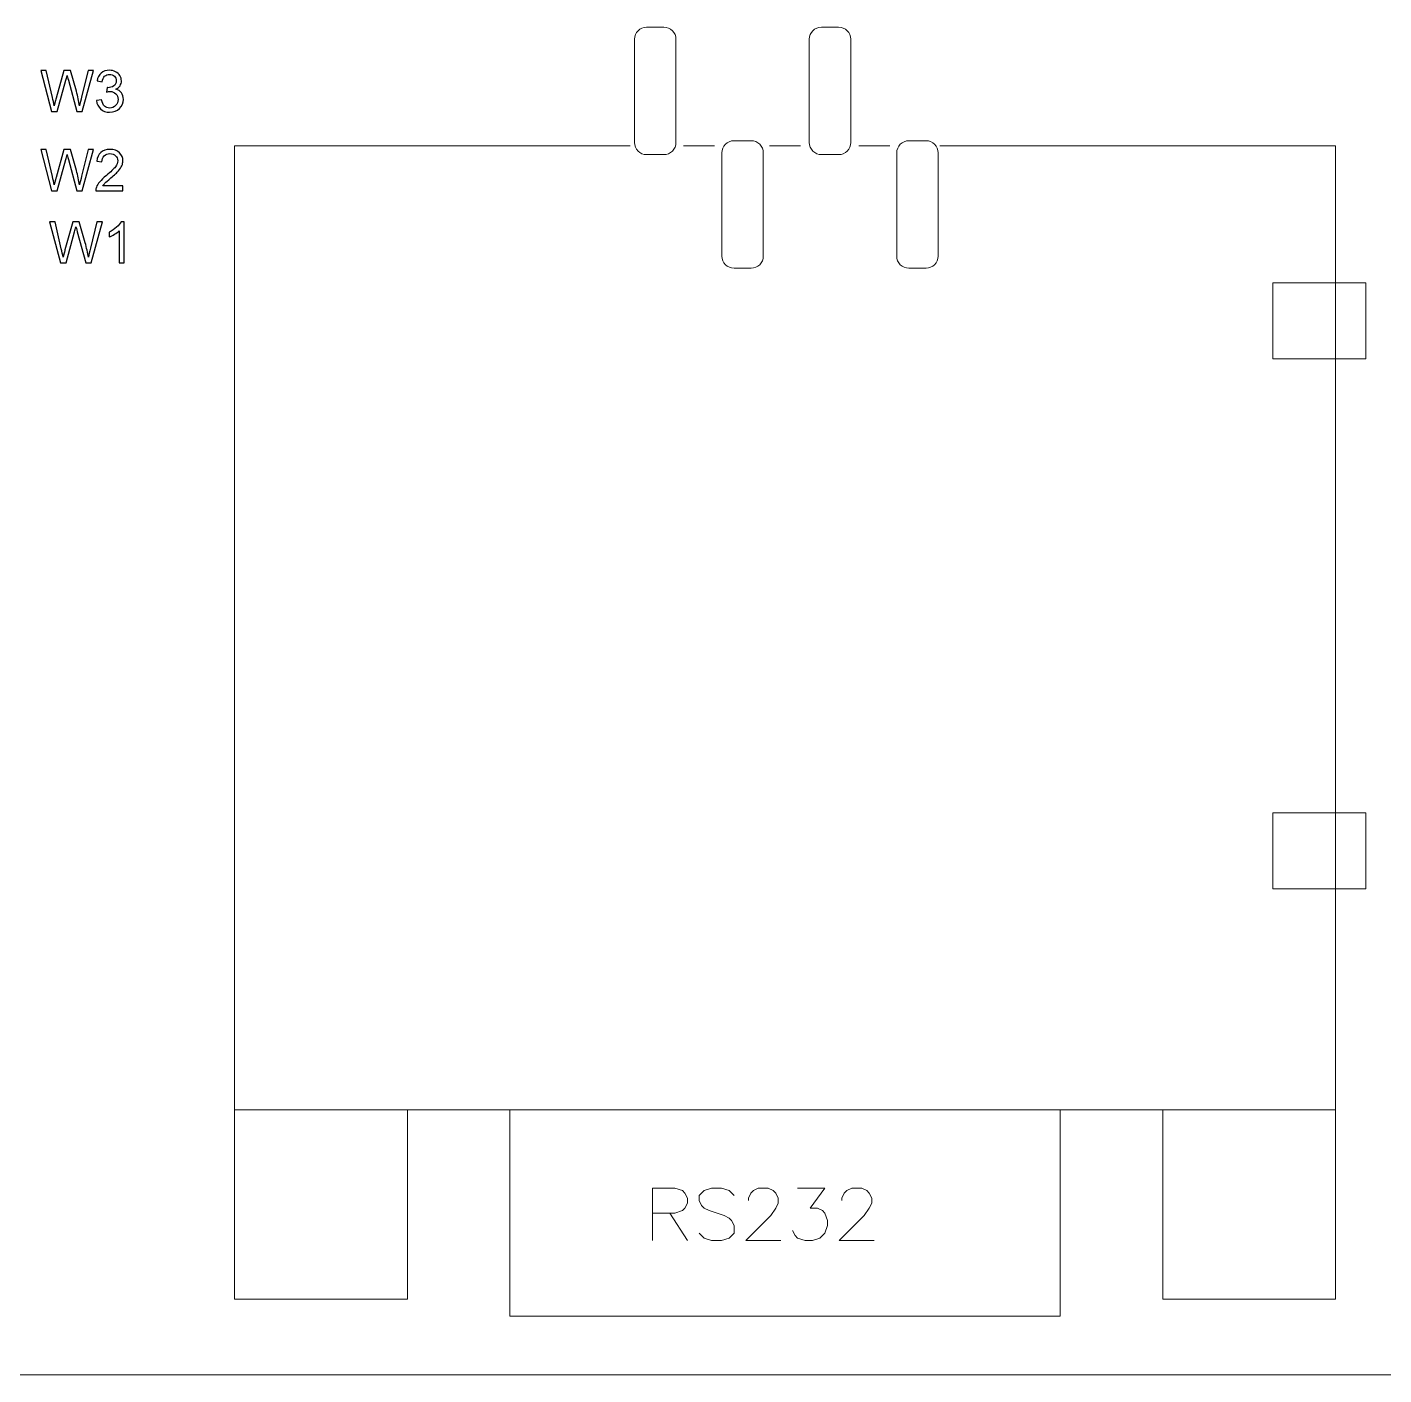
# Model space of a CAD drawing. Header units: millimetres. Extents: x -105 to 95, y -39 to 71.
# Drawn here: x 5.2 to 44.63, y -39.48 to -0.33 of the extents above; entities that cross this region are included whole.
import ezdxf

# ---------------------------------------------------------------- set-up
doc = ezdxf.new("R2010")
doc.units = ezdxf.units.MM
doc.header["$MEASUREMENT"] = 0
for name, color, linetype in [('KeepOutLayer', 7, 'Continuous'), ('MultiLayer', 7, 'Continuous'), ('TopOverlay', 7, 'Continuous')]:
    doc.layers.add(name, color=color, linetype=linetype)

msp = doc.modelspace()

# ---------------------------------------------------------------- linework, layer by layer
at = {"layer": 'KeepOutLayer', "lineweight": 9}
msp.add_open_spline([(-104.7259, -39.4797), (-104.7259, -39.4797), (95.2741, -39.4797), (95.2741, -39.4797)], degree=3, dxfattribs=at)
at = {"layer": 'MultiLayer', "lineweight": 9}
for points in [[(23.2041, -0.3281), (23.0099, -0.3281), (22.8525, -0.4855), (22.8525, -0.6797)], [(23.7041, -0.3281), (23.7041, -0.3281), (23.2041, -0.3281), (23.2041, -0.3281)], [(28.2841, -0.3281), (28.0899, -0.3281), (27.9325, -0.4855), (27.9325, -0.6797)], [(28.7841, -0.3281), (28.7841, -0.3281), (28.2841, -0.3281), (28.2841, -0.3281)], [(22.8525, -0.6797), (22.8525, -0.6797), (22.8525, -3.6797), (22.8525, -3.6797)], [(24.0557, -3.6797), (24.0557, -3.6797), (24.0557, -0.6797), (24.0557, -0.6797)], [(27.9325, -0.6797), (27.9325, -0.6797), (27.9325, -3.6797), (27.9325, -3.6797)], [(29.1357, -3.6797), (29.1357, -3.6797), (29.1357, -0.6797), (29.1357, -0.6797)], [(11.2241, -31.7797), (11.2241, -31.7797), (11.2241, -3.7797), (11.2241, -3.7797)], [(11.2241, -3.7797), (11.2241, -3.7797), (22.7241, -3.7797), (22.7241, -3.7797)], [(24.2741, -3.7797), (24.2741, -3.7797), (25.1741, -3.7797), (25.1741, -3.7797)], [(25.7441, -3.6281), (25.5499, -3.6281), (25.3925, -3.7855), (25.3925, -3.9797)], [(26.2441, -3.6281), (26.2441, -3.6281), (25.7441, -3.6281), (25.7441, -3.6281)], [(26.7741, -3.7797), (26.7741, -3.7797), (27.6741, -3.7797), (27.6741, -3.7797)], [(29.3741, -3.7797), (29.3741, -3.7797), (30.2741, -3.7797), (30.2741, -3.7797)], [(30.8241, -3.6281), (30.6299, -3.6281), (30.4725, -3.7855), (30.4725, -3.9797)], [(31.3241, -3.6281), (31.3241, -3.6281), (30.8241, -3.6281), (30.8241, -3.6281)], [(31.7241, -3.7797), (31.7241, -3.7797), (43.2241, -3.7797), (43.2241, -3.7797)], [(43.2241, -31.7797), (43.2241, -31.7797), (43.2241, -3.7797), (43.2241, -3.7797)], [(23.2041, -4.0313), (23.2041, -4.0313), (23.7041, -4.0313), (23.7041, -4.0313)], [(25.3925, -3.9797), (25.3925, -3.9797), (25.3925, -6.9797), (25.3925, -6.9797)], [(26.5957, -6.9797), (26.5957, -6.9797), (26.5957, -3.9797), (26.5957, -3.9797)], [(28.2841, -4.0313), (28.2841, -4.0313), (28.7841, -4.0313), (28.7841, -4.0313)], [(30.4725, -3.9797), (30.4725, -3.9797), (30.4725, -6.9797), (30.4725, -6.9797)], [(31.6757, -6.9797), (31.6757, -6.9797), (31.6757, -3.9797), (31.6757, -3.9797)], [(25.7441, -7.3313), (25.7441, -7.3313), (26.2441, -7.3313), (26.2441, -7.3313)], [(30.8241, -7.3313), (30.8241, -7.3313), (31.3241, -7.3313), (31.3241, -7.3313)], [(44.1057, -7.7573), (44.1057, -7.7573), (41.4025, -7.7573), (41.4025, -7.7573)], [(41.4025, -7.7573), (41.4025, -7.7573), (41.4025, -9.9605), (41.4025, -9.9605)], [(44.1057, -9.9605), (44.1057, -9.9605), (44.1057, -7.7573), (44.1057, -7.7573)], [(41.4025, -9.9605), (41.4025, -9.9605), (44.1057, -9.9605), (44.1057, -9.9605)], [(44.1057, -23.1573), (44.1057, -23.1573), (41.4025, -23.1573), (41.4025, -23.1573)], [(41.4025, -23.1573), (41.4025, -23.1573), (41.4025, -25.3605), (41.4025, -25.3605)], [(44.1057, -25.3605), (44.1057, -25.3605), (44.1057, -23.1573), (44.1057, -23.1573)], [(41.4025, -25.3605), (41.4025, -25.3605), (44.1057, -25.3605), (44.1057, -25.3605)], [(11.2241, -31.7797), (11.2241, -31.7797), (43.2241, -31.7797), (43.2241, -31.7797)], [(11.2241, -37.2797), (11.2241, -37.2797), (11.2241, -31.7797), (11.2241, -31.7797)], [(16.2499, -37.2797), (16.2499, -37.2797), (16.2499, -31.7797), (16.2499, -31.7797)], [(19.2241, -37.7796), (19.2241, -37.7796), (19.2241, -31.7797), (19.2241, -31.7797)], [(35.2241, -37.7796), (35.2241, -37.7796), (35.2241, -31.7797), (35.2241, -31.7797)], [(38.205, -37.2797), (38.205, -37.2797), (38.205, -31.7797), (38.205, -31.7797)], [(43.2241, -37.2797), (43.2241, -37.2797), (43.2241, -31.7797), (43.2241, -31.7797)], [(11.2241, -37.2797), (11.2241, -37.2797), (16.2499, -37.2797), (16.2499, -37.2797)], [(38.205, -37.2797), (38.205, -37.2797), (43.2241, -37.2797), (43.2241, -37.2797)], [(19.2241, -37.7796), (19.2241, -37.7796), (35.2241, -37.7796), (35.2241, -37.7796)]]:
    msp.add_open_spline(points, degree=3, dxfattribs=at)
for points in [[(24.0557, -0.6797), (24.0557, -0.5864), (24.0187, -0.497), (23.9527, -0.4311), (23.9527, -0.4311), (23.8868, -0.3651), (23.7973, -0.3281), (23.7041, -0.3281)], [(29.1357, -0.6797), (29.1357, -0.5864), (29.0987, -0.497), (29.0327, -0.4311), (29.0327, -0.4311), (28.9668, -0.3651), (28.8773, -0.3281), (28.7841, -0.3281)], [(22.8525, -3.6797), (22.8525, -3.7729), (22.8895, -3.8623), (22.9555, -3.9283), (22.9555, -3.9283), (23.0214, -3.9942), (23.1109, -4.0313), (23.2041, -4.0313)], [(23.7041, -4.0313), (23.7973, -4.0313), (23.8868, -3.9942), (23.9527, -3.9283), (23.9527, -3.9283), (24.0187, -3.8623), (24.0557, -3.7729), (24.0557, -3.6797)], [(26.5957, -3.9797), (26.5957, -3.8864), (26.5587, -3.797), (26.4927, -3.7311), (26.4927, -3.7311), (26.4268, -3.6651), (26.3373, -3.6281), (26.2441, -3.6281)], [(27.9325, -3.6797), (27.9325, -3.7729), (27.9695, -3.8623), (28.0355, -3.9283), (28.0355, -3.9283), (28.1014, -3.9942), (28.1909, -4.0313), (28.2841, -4.0313)], [(28.7841, -4.0313), (28.8773, -4.0313), (28.9668, -3.9942), (29.0327, -3.9283), (29.0327, -3.9283), (29.0987, -3.8623), (29.1357, -3.7729), (29.1357, -3.6797)], [(31.6757, -3.9797), (31.6757, -3.8864), (31.6387, -3.797), (31.5727, -3.7311), (31.5727, -3.7311), (31.5068, -3.6651), (31.4173, -3.6281), (31.3241, -3.6281)], [(25.3925, -6.9797), (25.3925, -7.0729), (25.4295, -7.1624), (25.4955, -7.2283), (25.4955, -7.2283), (25.5614, -7.2942), (25.6509, -7.3313), (25.7441, -7.3313)], [(26.2441, -7.3313), (26.3373, -7.3313), (26.4268, -7.2942), (26.4927, -7.2283), (26.4927, -7.2283), (26.5587, -7.1624), (26.5957, -7.0729), (26.5957, -6.9797)], [(30.4725, -6.9797), (30.4725, -7.0729), (30.5095, -7.1624), (30.5755, -7.2283), (30.5755, -7.2283), (30.6414, -7.2942), (30.7309, -7.3313), (30.8241, -7.3313)], [(31.3241, -7.3313), (31.4173, -7.3313), (31.5068, -7.2942), (31.5727, -7.2283), (31.5727, -7.2283), (31.6387, -7.1624), (31.6757, -7.0729), (31.6757, -6.9797)]]:
    msp.add_open_spline(points, degree=3, knots=[0, 0, 0, 0, 0.3333333, 0.3333333, 0.3333333, 0.3333333, 1, 1, 1, 1], dxfattribs=at)
at = {"layer": 'TopOverlay', "color": 6}
for points, knots in [([(5.9083, -2.7797), (5.9083, -2.7797), (5.5941, -1.5863), (5.5941, -1.5863), (5.5941, -1.5863), (5.5941, -1.5863), (5.758, -1.5863), (5.758, -1.5863), (5.758, -1.5863), (5.758, -1.5863), (5.9369, -2.3689), (5.9369, -2.3689), (5.9369, -2.3689), (5.9563, -2.4508), (5.9736, -2.5322), (5.9883, -2.6128), (5.9883, -2.6128), (6.0197, -2.4855), (6.038, -2.4122), (6.0433, -2.3927), (6.0433, -2.3927), (6.0433, -2.3927), (6.2688, -1.5863), (6.2688, -1.5863), (6.2688, -1.5863), (6.2688, -1.5863), (6.4591, -1.5863), (6.4591, -1.5863), (6.4591, -1.5863), (6.4591, -1.5863), (6.6302, -2.1905), (6.6302, -2.1905), (6.6302, -2.1905), (6.6722, -2.3405), (6.7033, -2.4814), (6.7233, -2.6128), (6.7233, -2.6128), (6.7391, -2.5375), (6.7594, -2.4511), (6.7841, -2.3536), (6.7841, -2.3536), (6.7841, -2.3536), (6.9705, -1.5863), (6.9705, -1.5863), (6.9705, -1.5863), (6.9705, -1.5863), (7.1291, -1.5863), (7.1291, -1.5863), (7.1291, -1.5863), (7.1291, -1.5863), (6.8025, -2.7797), (6.8025, -2.7797), (6.8025, -2.7797), (6.8025, -2.7797), (6.6488, -2.7797), (6.6488, -2.7797), (6.6488, -2.7797), (6.6488, -2.7797), (6.3986, -1.8705), (6.3986, -1.8705), (6.3986, -1.8705), (6.3774, -1.7944), (6.3647, -1.7477), (6.3599, -1.7305), (6.3599, -1.7305), (6.3463, -1.785), (6.3341, -1.8316), (6.3236, -1.8702), (6.3236, -1.8702), (6.3236, -1.8702), (6.0733, -2.7797), (6.0733, -2.7797), (6.0733, -2.7797), (6.0733, -2.7797), (5.9083, -2.7797), (5.9083, -2.7797)], [0, 0, 0, 0, 0.05, 0.05, 0.05, 0.05, 0.1, 0.1, 0.1, 0.1, 0.15, 0.15, 0.15, 0.15, 0.2, 0.2, 0.2, 0.2, 0.25, 0.25, 0.25, 0.25, 0.3, 0.3, 0.3, 0.3, 0.35, 0.35, 0.35, 0.35, 0.4, 0.4, 0.4, 0.4, 0.45, 0.45, 0.45, 0.45, 0.5, 0.5, 0.5, 0.5, 0.55, 0.55, 0.55, 0.55, 0.6, 0.6, 0.6, 0.6, 0.65, 0.65, 0.65, 0.65, 0.7, 0.7, 0.7, 0.7, 0.75, 0.75, 0.75, 0.75, 0.8, 0.8, 0.8, 0.8, 0.85, 0.85, 0.85, 0.85, 0.9, 0.9, 0.9, 0.9, 1, 1, 1, 1]), ([(7.2172, -2.463), (7.2172, -2.463), (7.3639, -2.443), (7.3639, -2.443), (7.3639, -2.443), (7.3808, -2.5264), (7.4091, -2.5864), (7.4494, -2.623), (7.4494, -2.623), (7.4897, -2.6597), (7.5392, -2.678), (7.5978, -2.678), (7.5978, -2.678), (7.6672, -2.678), (7.7258, -2.6541), (7.773, -2.6064), (7.773, -2.6064), (7.8203, -2.5586), (7.8439, -2.4994), (7.8439, -2.4289), (7.8439, -2.4289), (7.8439, -2.3616), (7.8219, -2.3061), (7.7778, -2.2622), (7.7778, -2.2622), (7.7339, -2.2186), (7.678, -2.1966), (7.61, -2.1966), (7.61, -2.1966), (7.5822, -2.1966), (7.5478, -2.2022), (7.5064, -2.213), (7.5064, -2.213), (7.5064, -2.213), (7.5228, -2.0847), (7.5228, -2.0847), (7.5228, -2.0847), (7.5325, -2.0858), (7.5405, -2.0864), (7.5464, -2.0864), (7.5464, -2.0864), (7.6092, -2.0864), (7.6653, -2.07), (7.7155, -2.0375), (7.7155, -2.0375), (7.7655, -2.005), (7.7905, -1.955), (7.7905, -1.8875), (7.7905, -1.8875), (7.7905, -1.8338), (7.7722, -1.7894), (7.7358, -1.7541), (7.7358, -1.7541), (7.6994, -1.7188), (7.6525, -1.7013), (7.595, -1.7013), (7.595, -1.7013), (7.5378, -1.7013), (7.4903, -1.7194), (7.4522, -1.7555), (7.4522, -1.7555), (7.4141, -1.7916), (7.3897, -1.8458), (7.3789, -1.918), (7.3789, -1.918), (7.3789, -1.918), (7.2322, -1.8913), (7.2322, -1.8913), (7.2322, -1.8913), (7.2503, -1.793), (7.2908, -1.7166), (7.3544, -1.6625), (7.3544, -1.6625), (7.4178, -1.6083), (7.4969, -1.5813), (7.5914, -1.5813), (7.5914, -1.5813), (7.6564, -1.5813), (7.7164, -1.5952), (7.7711, -1.6233), (7.7711, -1.6233), (7.8261, -1.6511), (7.868, -1.6891), (7.8969, -1.7372), (7.8969, -1.7372), (7.9261, -1.7855), (7.9405, -1.8366), (7.9405, -1.8908), (7.9405, -1.8908), (7.9405, -1.9422), (7.9267, -1.9889), (7.8992, -2.0311), (7.8992, -2.0311), (7.8714, -2.0733), (7.8303, -2.1069), (7.7761, -2.1319), (7.7761, -2.1319), (7.8467, -2.148), (7.9014, -2.1819), (7.9405, -2.2333), (7.9405, -2.2333), (7.9794, -2.2844), (7.9989, -2.3489), (7.9989, -2.4258), (7.9989, -2.4258), (7.9989, -2.53), (7.9608, -2.6186), (7.885, -2.6911), (7.885, -2.6911), (7.8089, -2.7636), (7.7128, -2.7997), (7.5967, -2.7997), (7.5967, -2.7997), (7.4919, -2.7997), (7.405, -2.7683), (7.3358, -2.7058), (7.3358, -2.7058), (7.2664, -2.6433), (7.2269, -2.5625), (7.2172, -2.463)], [0, 0, 0, 0, 0.0322581, 0.0322581, 0.0322581, 0.0322581, 0.0645161, 0.0645161, 0.0645161, 0.0645161, 0.0967742, 0.0967742, 0.0967742, 0.0967742, 0.1290323, 0.1290323, 0.1290323, 0.1290323, 0.1612903, 0.1612903, 0.1612903, 0.1612903, 0.1935484, 0.1935484, 0.1935484, 0.1935484, 0.2258065, 0.2258065, 0.2258065, 0.2258065, 0.2580645, 0.2580645, 0.2580645, 0.2580645, 0.2903226, 0.2903226, 0.2903226, 0.2903226, 0.3225806, 0.3225806, 0.3225806, 0.3225806, 0.3548387, 0.3548387, 0.3548387, 0.3548387, 0.3870968, 0.3870968, 0.3870968, 0.3870968, 0.4193548, 0.4193548, 0.4193548, 0.4193548, 0.4516129, 0.4516129, 0.4516129, 0.4516129, 0.483871, 0.483871, 0.483871, 0.483871, 0.516129, 0.516129, 0.516129, 0.516129, 0.5483871, 0.5483871, 0.5483871, 0.5483871, 0.5806452, 0.5806452, 0.5806452, 0.5806452, 0.6129032, 0.6129032, 0.6129032, 0.6129032, 0.6451613, 0.6451613, 0.6451613, 0.6451613, 0.6774194, 0.6774194, 0.6774194, 0.6774194, 0.7096774, 0.7096774, 0.7096774, 0.7096774, 0.7419355, 0.7419355, 0.7419355, 0.7419355, 0.7741935, 0.7741935, 0.7741935, 0.7741935, 0.8064516, 0.8064516, 0.8064516, 0.8064516, 0.8387097, 0.8387097, 0.8387097, 0.8387097, 0.8709677, 0.8709677, 0.8709677, 0.8709677, 0.9032258, 0.9032258, 0.9032258, 0.9032258, 0.9354839, 0.9354839, 0.9354839, 0.9354839, 1, 1, 1, 1]), ([(5.9083, -5.0797), (5.9083, -5.0797), (5.5941, -3.8863), (5.5941, -3.8863), (5.5941, -3.8863), (5.5941, -3.8863), (5.758, -3.8863), (5.758, -3.8863), (5.758, -3.8863), (5.758, -3.8863), (5.9369, -4.6689), (5.9369, -4.6689), (5.9369, -4.6689), (5.9563, -4.7508), (5.9736, -4.8322), (5.9883, -4.9128), (5.9883, -4.9128), (6.0197, -4.7855), (6.038, -4.7122), (6.0433, -4.6927), (6.0433, -4.6927), (6.0433, -4.6927), (6.2688, -3.8863), (6.2688, -3.8863), (6.2688, -3.8863), (6.2688, -3.8863), (6.4591, -3.8863), (6.4591, -3.8863), (6.4591, -3.8863), (6.4591, -3.8863), (6.6302, -4.4905), (6.6302, -4.4905), (6.6302, -4.4905), (6.6722, -4.6405), (6.7033, -4.7814), (6.7233, -4.9128), (6.7233, -4.9128), (6.7391, -4.8375), (6.7594, -4.7511), (6.7841, -4.6536), (6.7841, -4.6536), (6.7841, -4.6536), (6.9705, -3.8863), (6.9705, -3.8863), (6.9705, -3.8863), (6.9705, -3.8863), (7.1291, -3.8863), (7.1291, -3.8863), (7.1291, -3.8863), (7.1291, -3.8863), (6.8025, -5.0797), (6.8025, -5.0797), (6.8025, -5.0797), (6.8025, -5.0797), (6.6488, -5.0797), (6.6488, -5.0797), (6.6488, -5.0797), (6.6488, -5.0797), (6.3986, -4.1705), (6.3986, -4.1705), (6.3986, -4.1705), (6.3774, -4.0944), (6.3647, -4.0477), (6.3599, -4.0305), (6.3599, -4.0305), (6.3463, -4.085), (6.3341, -4.1316), (6.3236, -4.1702), (6.3236, -4.1702), (6.3236, -4.1702), (6.0733, -5.0797), (6.0733, -5.0797), (6.0733, -5.0797), (6.0733, -5.0797), (5.9083, -5.0797), (5.9083, -5.0797)], [0, 0, 0, 0, 0.05, 0.05, 0.05, 0.05, 0.1, 0.1, 0.1, 0.1, 0.15, 0.15, 0.15, 0.15, 0.2, 0.2, 0.2, 0.2, 0.25, 0.25, 0.25, 0.25, 0.3, 0.3, 0.3, 0.3, 0.35, 0.35, 0.35, 0.35, 0.4, 0.4, 0.4, 0.4, 0.45, 0.45, 0.45, 0.45, 0.5, 0.5, 0.5, 0.5, 0.55, 0.55, 0.55, 0.55, 0.6, 0.6, 0.6, 0.6, 0.65, 0.65, 0.65, 0.65, 0.7, 0.7, 0.7, 0.7, 0.75, 0.75, 0.75, 0.75, 0.8, 0.8, 0.8, 0.8, 0.85, 0.85, 0.85, 0.85, 0.9, 0.9, 0.9, 0.9, 1, 1, 1, 1]), ([(7.9856, -4.9397), (7.9856, -4.9397), (7.9856, -5.0797), (7.9856, -5.0797), (7.9856, -5.0797), (7.9856, -5.0797), (7.1955, -5.0797), (7.1955, -5.0797), (7.1955, -5.0797), (7.1944, -5.0444), (7.2003, -5.0105), (7.2128, -4.9778), (7.2128, -4.9778), (7.233, -4.9241), (7.2655, -4.8711), (7.3103, -4.8191), (7.3103, -4.8191), (7.355, -4.7672), (7.4189, -4.7072), (7.5019, -4.6391), (7.5019, -4.6391), (7.6311, -4.5327), (7.7189, -4.4486), (7.7647, -4.3864), (7.7647, -4.3864), (7.8108, -4.3241), (7.8339, -4.2652), (7.8339, -4.2097), (7.8339, -4.2097), (7.8339, -4.1516), (7.813, -4.1027), (7.7714, -4.0627), (7.7714, -4.0627), (7.7297, -4.023), (7.6753, -4.003), (7.6083, -4.003), (7.6083, -4.003), (7.5375, -4.003), (7.4808, -4.0241), (7.4383, -4.0663), (7.4383, -4.0663), (7.3958, -4.1083), (7.3744, -4.1666), (7.3739, -4.2413), (7.3739, -4.2413), (7.3739, -4.2413), (7.2239, -4.2263), (7.2239, -4.2263), (7.2239, -4.2263), (7.2341, -4.1141), (7.273, -4.0286), (7.3403, -3.9697), (7.3403, -3.9697), (7.4078, -3.9108), (7.498, -3.8813), (7.6117, -3.8813), (7.6117, -3.8813), (7.7261, -3.8813), (7.8169, -3.913), (7.8836, -3.9766), (7.8836, -3.9766), (7.9505, -4.0402), (7.9839, -4.1191), (7.9839, -4.213), (7.9839, -4.213), (7.9839, -4.2608), (7.9742, -4.3077), (7.9544, -4.3539), (7.9544, -4.3539), (7.935, -4.4002), (7.9025, -4.4489), (7.8572, -4.5), (7.8572, -4.5), (7.8117, -4.5508), (7.7364, -4.6211), (7.6314, -4.71), (7.6314, -4.71), (7.5433, -4.7839), (7.4867, -4.8339), (7.4617, -4.8603), (7.4617, -4.8603), (7.4367, -4.8866), (7.4161, -4.913), (7.3997, -4.9397), (7.3997, -4.9397), (7.3997, -4.9397), (7.9856, -4.9397), (7.9856, -4.9397)], [0, 0, 0, 0, 0.0434783, 0.0434783, 0.0434783, 0.0434783, 0.0869565, 0.0869565, 0.0869565, 0.0869565, 0.1304348, 0.1304348, 0.1304348, 0.1304348, 0.173913, 0.173913, 0.173913, 0.173913, 0.2173913, 0.2173913, 0.2173913, 0.2173913, 0.2608696, 0.2608696, 0.2608696, 0.2608696, 0.3043478, 0.3043478, 0.3043478, 0.3043478, 0.3478261, 0.3478261, 0.3478261, 0.3478261, 0.3913043, 0.3913043, 0.3913043, 0.3913043, 0.4347826, 0.4347826, 0.4347826, 0.4347826, 0.4782609, 0.4782609, 0.4782609, 0.4782609, 0.5217391, 0.5217391, 0.5217391, 0.5217391, 0.5652174, 0.5652174, 0.5652174, 0.5652174, 0.6086957, 0.6086957, 0.6086957, 0.6086957, 0.6521739, 0.6521739, 0.6521739, 0.6521739, 0.6956522, 0.6956522, 0.6956522, 0.6956522, 0.7391304, 0.7391304, 0.7391304, 0.7391304, 0.7826087, 0.7826087, 0.7826087, 0.7826087, 0.826087, 0.826087, 0.826087, 0.826087, 0.8695652, 0.8695652, 0.8695652, 0.8695652, 0.9130435, 0.9130435, 0.9130435, 0.9130435, 1, 1, 1, 1]), ([(6.1654, -7.1797), (6.1654, -7.1797), (5.8512, -5.9863), (5.8512, -5.9863), (5.8512, -5.9863), (5.8512, -5.9863), (6.0151, -5.9863), (6.0151, -5.9863), (6.0151, -5.9863), (6.0151, -5.9863), (6.194, -6.7689), (6.194, -6.7689), (6.194, -6.7689), (6.2134, -6.8508), (6.2307, -6.9322), (6.2454, -7.0128), (6.2454, -7.0128), (6.2768, -6.8855), (6.2951, -6.8122), (6.3004, -6.7927), (6.3004, -6.7927), (6.3004, -6.7927), (6.5259, -5.9863), (6.5259, -5.9863), (6.5259, -5.9863), (6.5259, -5.9863), (6.7162, -5.9863), (6.7162, -5.9863), (6.7162, -5.9863), (6.7162, -5.9863), (6.8873, -6.5905), (6.8873, -6.5905), (6.8873, -6.5905), (6.9293, -6.7405), (6.9604, -6.8814), (6.9804, -7.0128), (6.9804, -7.0128), (6.9962, -6.9375), (7.0165, -6.8511), (7.0412, -6.7536), (7.0412, -6.7536), (7.0412, -6.7536), (7.2276, -5.9863), (7.2276, -5.9863), (7.2276, -5.9863), (7.2276, -5.9863), (7.3862, -5.9863), (7.3862, -5.9863), (7.3862, -5.9863), (7.3862, -5.9863), (7.0596, -7.1797), (7.0596, -7.1797), (7.0596, -7.1797), (7.0596, -7.1797), (6.9059, -7.1797), (6.9059, -7.1797), (6.9059, -7.1797), (6.9059, -7.1797), (6.6557, -6.2705), (6.6557, -6.2705), (6.6557, -6.2705), (6.6345, -6.1944), (6.6218, -6.1477), (6.617, -6.1305), (6.617, -6.1305), (6.6034, -6.185), (6.5912, -6.2316), (6.5807, -6.2702), (6.5807, -6.2702), (6.5807, -6.2702), (6.3304, -7.1797), (6.3304, -7.1797), (6.3304, -7.1797), (6.3304, -7.1797), (6.1654, -7.1797), (6.1654, -7.1797)], [0, 0, 0, 0, 0.05, 0.05, 0.05, 0.05, 0.1, 0.1, 0.1, 0.1, 0.15, 0.15, 0.15, 0.15, 0.2, 0.2, 0.2, 0.2, 0.25, 0.25, 0.25, 0.25, 0.3, 0.3, 0.3, 0.3, 0.35, 0.35, 0.35, 0.35, 0.4, 0.4, 0.4, 0.4, 0.45, 0.45, 0.45, 0.45, 0.5, 0.5, 0.5, 0.5, 0.55, 0.55, 0.55, 0.55, 0.6, 0.6, 0.6, 0.6, 0.65, 0.65, 0.65, 0.65, 0.7, 0.7, 0.7, 0.7, 0.75, 0.75, 0.75, 0.75, 0.8, 0.8, 0.8, 0.8, 0.85, 0.85, 0.85, 0.85, 0.9, 0.9, 0.9, 0.9, 1, 1, 1, 1]), ([(8.0243, -7.1797), (8.0243, -7.1797), (7.8776, -7.1797), (7.8776, -7.1797), (7.8776, -7.1797), (7.8776, -7.1797), (7.8776, -6.2458), (7.8776, -6.2458), (7.8776, -6.2458), (7.8424, -6.2797), (7.796, -6.3133), (7.7388, -6.3469), (7.7388, -6.3469), (7.6815, -6.3805), (7.6299, -6.4058), (7.5843, -6.4225), (7.5843, -6.4225), (7.5843, -6.4225), (7.5843, -6.2808), (7.5843, -6.2808), (7.5843, -6.2808), (7.6662, -6.2425), (7.7379, -6.1958), (7.7993, -6.1408), (7.7993, -6.1408), (7.8607, -6.0861), (7.9043, -6.033), (7.9299, -5.9813), (7.9299, -5.9813), (7.9299, -5.9813), (8.0243, -5.9813), (8.0243, -5.9813), (8.0243, -5.9813), (8.0243, -5.9813), (8.0243, -7.1797), (8.0243, -7.1797)], [0, 0, 0, 0, 0.1, 0.1, 0.1, 0.1, 0.2, 0.2, 0.2, 0.2, 0.3, 0.3, 0.3, 0.3, 0.4, 0.4, 0.4, 0.4, 0.5, 0.5, 0.5, 0.5, 0.6, 0.6, 0.6, 0.6, 0.7, 0.7, 0.7, 0.7, 0.8, 0.8, 0.8, 0.8, 1, 1, 1, 1])]:
    msp.add_open_spline(points, degree=3, knots=knots, dxfattribs=at)
at = {"layer": 'TopOverlay', "color": 6, "lineweight": 9}
for points in [[(23.3741, -34.056), (23.3741, -34.056), (23.3741, -35.5797), (23.3741, -35.5797)], [(23.3741, -34.056), (23.3741, -34.056), (24.0271, -34.056), (24.0271, -34.056)], [(24.0271, -34.056), (24.0271, -34.056), (24.2448, -34.1286), (24.2448, -34.1286)], [(24.2448, -34.1286), (24.2448, -34.1286), (24.3173, -34.2011), (24.3173, -34.2011)], [(24.3173, -34.2011), (24.3173, -34.2011), (24.3899, -34.3462), (24.3899, -34.3462)], [(24.876, -34.1286), (24.876, -34.1286), (24.7309, -34.2737), (24.7309, -34.2737)], [(24.7309, -34.2737), (24.7309, -34.2737), (24.7309, -34.4188), (24.7309, -34.4188)], [(25.0937, -34.056), (25.0937, -34.056), (24.876, -34.1286), (24.876, -34.1286)], [(25.3839, -34.056), (25.3839, -34.056), (25.0937, -34.056), (25.0937, -34.056)], [(25.6016, -34.1286), (25.6016, -34.1286), (25.3839, -34.056), (25.3839, -34.056)], [(25.7467, -34.2737), (25.7467, -34.2737), (25.6016, -34.1286), (25.6016, -34.1286)], [(26.1602, -34.3462), (26.1602, -34.3462), (26.2328, -34.2011), (26.2328, -34.2011)], [(26.2328, -34.2011), (26.2328, -34.2011), (26.3054, -34.1286), (26.3054, -34.1286)], [(26.3054, -34.1286), (26.3054, -34.1286), (26.4505, -34.056), (26.4505, -34.056)], [(26.4505, -34.056), (26.4505, -34.056), (26.7407, -34.056), (26.7407, -34.056)], [(26.7407, -34.056), (26.7407, -34.056), (26.8858, -34.1286), (26.8858, -34.1286)], [(26.8858, -34.1286), (26.8858, -34.1286), (26.9584, -34.2011), (26.9584, -34.2011)], [(26.9584, -34.2011), (26.9584, -34.2011), (27.0309, -34.3462), (27.0309, -34.3462)], [(27.5896, -34.056), (27.5896, -34.056), (28.3877, -34.056), (28.3877, -34.056)], [(28.3877, -34.056), (28.3877, -34.056), (27.9524, -34.6365), (27.9524, -34.6365)], [(28.8738, -34.3462), (28.8738, -34.3462), (28.9464, -34.2011), (28.9464, -34.2011)], [(28.9464, -34.2011), (28.9464, -34.2011), (29.0189, -34.1286), (29.0189, -34.1286)], [(29.0189, -34.1286), (29.0189, -34.1286), (29.1641, -34.056), (29.1641, -34.056)], [(29.1641, -34.056), (29.1641, -34.056), (29.4543, -34.056), (29.4543, -34.056)], [(29.4543, -34.056), (29.4543, -34.056), (29.5994, -34.1286), (29.5994, -34.1286)], [(29.5994, -34.1286), (29.5994, -34.1286), (29.6719, -34.2011), (29.6719, -34.2011)], [(29.6719, -34.2011), (29.6719, -34.2011), (29.7445, -34.3462), (29.7445, -34.3462)], [(24.3173, -34.6365), (24.3173, -34.6365), (24.2448, -34.709), (24.2448, -34.709)], [(24.3899, -34.4913), (24.3899, -34.4913), (24.3173, -34.6365), (24.3173, -34.6365)], [(24.3899, -34.3462), (24.3899, -34.3462), (24.3899, -34.4913), (24.3899, -34.4913)], [(24.7309, -34.4188), (24.7309, -34.4188), (24.8034, -34.5639), (24.8034, -34.5639)], [(24.8034, -34.5639), (24.8034, -34.5639), (24.876, -34.6365), (24.876, -34.6365)], [(24.876, -34.6365), (24.876, -34.6365), (25.0211, -34.709), (25.0211, -34.709)], [(26.1602, -34.4188), (26.1602, -34.4188), (26.1602, -34.3462), (26.1602, -34.3462)], [(26.9584, -34.6365), (26.9584, -34.6365), (26.8132, -34.8541), (26.8132, -34.8541)], [(27.0309, -34.4913), (27.0309, -34.4913), (26.9584, -34.6365), (26.9584, -34.6365)], [(27.0309, -34.3462), (27.0309, -34.3462), (27.0309, -34.4913), (27.0309, -34.4913)], [(27.9524, -34.6365), (27.9524, -34.6365), (28.17, -34.6365), (28.17, -34.6365)], [(28.17, -34.6365), (28.17, -34.6365), (28.3152, -34.709), (28.3152, -34.709)], [(28.8738, -34.4188), (28.8738, -34.4188), (28.8738, -34.3462), (28.8738, -34.3462)], [(29.6719, -34.6365), (29.6719, -34.6365), (29.5268, -34.8541), (29.5268, -34.8541)], [(29.7445, -34.4913), (29.7445, -34.4913), (29.6719, -34.6365), (29.6719, -34.6365)], [(29.7445, -34.3462), (29.7445, -34.3462), (29.7445, -34.4913), (29.7445, -34.4913)], [(24.0271, -34.7816), (24.0271, -34.7816), (23.3741, -34.7816), (23.3741, -34.7816)], [(23.882, -34.7816), (23.882, -34.7816), (24.3899, -35.5797), (24.3899, -35.5797)], [(24.2448, -34.709), (24.2448, -34.709), (24.0271, -34.7816), (24.0271, -34.7816)], [(25.0211, -34.709), (25.0211, -34.709), (25.4565, -34.8541), (25.4565, -34.8541)], [(25.4565, -34.8541), (25.4565, -34.8541), (25.6016, -34.9267), (25.6016, -34.9267)], [(25.6016, -34.9267), (25.6016, -34.9267), (25.6741, -34.9992), (25.6741, -34.9992)], [(25.6741, -34.9992), (25.6741, -34.9992), (25.7467, -35.1444), (25.7467, -35.1444)], [(26.8132, -34.8541), (26.8132, -34.8541), (26.0877, -35.5797), (26.0877, -35.5797)], [(28.3152, -34.709), (28.3152, -34.709), (28.3877, -34.7816), (28.3877, -34.7816)], [(28.3877, -34.7816), (28.3877, -34.7816), (28.4603, -34.9992), (28.4603, -34.9992)], [(28.4603, -34.9992), (28.4603, -34.9992), (28.4603, -35.1444), (28.4603, -35.1444)], [(29.5268, -34.8541), (29.5268, -34.8541), (28.8013, -35.5797), (28.8013, -35.5797)], [(24.876, -35.5071), (24.876, -35.5071), (24.7309, -35.362), (24.7309, -35.362)], [(25.7467, -35.362), (25.7467, -35.362), (25.6016, -35.5071), (25.6016, -35.5071)], [(25.7467, -35.1444), (25.7467, -35.1444), (25.7467, -35.362), (25.7467, -35.362)], [(27.517, -35.4346), (27.517, -35.4346), (27.4445, -35.2895), (27.4445, -35.2895)], [(27.5896, -35.5071), (27.5896, -35.5071), (27.517, -35.4346), (27.517, -35.4346)], [(28.3877, -35.362), (28.3877, -35.362), (28.2426, -35.5071), (28.2426, -35.5071)], [(28.4603, -35.1444), (28.4603, -35.1444), (28.3877, -35.362), (28.3877, -35.362)], [(25.0937, -35.5797), (25.0937, -35.5797), (24.876, -35.5071), (24.876, -35.5071)], [(25.3839, -35.5797), (25.3839, -35.5797), (25.0937, -35.5797), (25.0937, -35.5797)], [(25.6016, -35.5071), (25.6016, -35.5071), (25.3839, -35.5797), (25.3839, -35.5797)], [(26.0877, -35.5797), (26.0877, -35.5797), (27.1035, -35.5797), (27.1035, -35.5797)], [(27.8073, -35.5797), (27.8073, -35.5797), (27.5896, -35.5071), (27.5896, -35.5071)], [(28.0249, -35.5797), (28.0249, -35.5797), (27.8073, -35.5797), (27.8073, -35.5797)], [(28.2426, -35.5071), (28.2426, -35.5071), (28.0249, -35.5797), (28.0249, -35.5797)], [(28.8013, -35.5797), (28.8013, -35.5797), (29.8171, -35.5797), (29.8171, -35.5797)]]:
    msp.add_open_spline(points, degree=3, dxfattribs=at)

doc.saveas('drawing.dxf')
